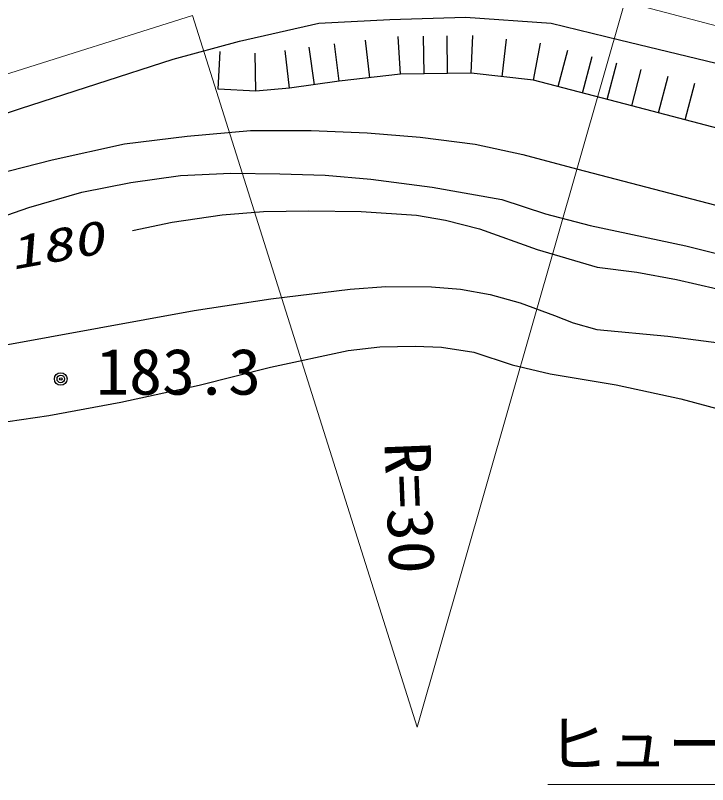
# Model space of a CAD drawing. Units: millimetres, scale not verified. Extents: x 40000 to 680000, y 20000 to 380000.
# Drawn here: x 263544 to 290990, y 240241 to 270744 of the extents above; entities that cross this region are included whole.
import ezdxf
from ezdxf.enums import TextEntityAlignment as Align

# ---------------------------------------------------------------- set-up
doc = ezdxf.new("R2010")
doc.units = ezdxf.units.MM
doc.header["$LTSCALE"] = 1000
doc.linetypes.add('CHAIN', pattern=[18.5, 12, -1.5, 3.5, -1.5])
for name, color, linetype, lineweight in [('M-BGD', 7, 'Continuous', 25), ('M-BMK', 2, 'CHAIN', 13), ('M-STR-HTXT', 7, 'Continuous', 13)]:
    doc.layers.add(name, color=color, linetype=linetype, lineweight=lineweight)
doc.styles.add('ＭＳ ゴシック', font='')
doc.styles.get('ＭＳ ゴシック').set_extended_font_data('MS Gothic')

msp = doc.modelspace()

# ---------------------------------------------------------------- linework, layer by layer
at = {"layer": 'M-BGD'}
for p, q in [((275574, 270436), (278389, 270579)), ((278389, 270579), (281395, 270674)), ((281395, 270674), (284782, 270436)), ((272425, 269720), (275574, 270436)), ((284782, 270436), (287501, 269768)), ((269801, 269005), (272425, 269720)), ((277600, 268272), (277431, 269762)), ((278819, 268409), (278724, 269906)), ((279750, 268422), (279728, 269922)), ((280680, 268435), (280659, 269935)), ((281611, 268449), (281683, 269947)), ((282850, 268311), (283015, 269802)), ((284089, 268173), (284363, 269648)), ((287501, 269768), (291843, 268718)), ((274414, 267859), (274244, 269349)), ((275398, 267996), (275190, 269482)), ((276381, 268134), (276193, 269622)), ((285062, 267918), (285443, 269368)), ((271583, 267819), (271662, 269317)), ((273077, 267741), (273051, 269240)), ((286035, 267662), (286416, 269113)), ((263753, 267049), (269801, 269005)), ((287009, 267406), (287390, 268857)), ((281611, 268449), (278819, 268409)), ((284089, 268173), (281611, 268449)), ((287982, 267151), (288361, 268602)), ((276381, 268134), (274414, 267859)), ((278819, 268409), (276381, 268134)), ((287982, 267151), (284089, 268173)), ((289044, 266876), (289420, 268328)), ((273077, 267741), (271583, 267819)), ((274414, 267859), (273077, 267741)), ((290106, 266600), (290482, 268052)), ((256119, 264615), (263753, 267049)), ((292229, 266050), (287982, 267151))]:
    msp.add_line(p, q, dxfattribs=at)
for points in [[(262143, 264283), (264997, 265017), (267871, 265644), (270354, 265961), (272867, 266176), (275267, 266180), (277494, 266081), (279597, 265916), (281780, 265634), (283666, 265227), (285793, 264658), (294970, 262266), (296497, 261787), (298159, 261145), (300953, 259857), (303900, 258628), (306179, 257872), (308341, 257033), (311431, 255723), (314636, 254245), (317161, 252880), (319768, 251354)], [(262099, 262443), (264073, 263132), (266173, 263730), (268124, 264116), (270089, 264398), (272086, 264483), (274033, 264467), (275832, 264411), (277633, 264252), (280068, 263926), (282825, 263438), (284569, 262873), (286336, 262416), (290127, 261605), (293948, 260658), (302747, 257347), (304939, 256691), (307082, 255942), (309832, 254733), (312366, 253505), (313371, 252872), (314489, 252027), (317617, 249218)], [(268183, 262212), (269763, 262543), (271744, 262831), (273387, 262965), (275184, 262999), (277252, 262964), (279451, 262817), (280593, 262629), (281948, 262282), (284231, 261454), (286609, 260756), (288188, 260568), (289761, 260275), (291366, 259900)], [(261129, 257304), (270627, 259036), (273675, 259509), (276820, 259891), (278238, 259987), (280039, 259986), (281188, 259884), (282370, 259673), (283559, 259348), (284916, 258848), (285659, 258550), (286602, 258294), (289409, 258030), (292236, 257654), (293393, 257371), (294474, 256987), (295557, 256469), (296863, 255974), (300637, 254815), (304656, 253455), (305954, 252759), (307389, 251865), (309237, 250655)], [(262696, 254566), (264874, 254880), (267730, 255402), (270830, 256080), (273662, 256789), (276737, 257452), (277993, 257595), (279392, 257629), (280435, 257582), (281726, 257390), (283247, 256889), (284743, 256526), (287361, 256089), (289934, 255545), (299199, 253056), (300401, 252633), (301684, 252064), (302769, 251499)]]:
    msp.add_lwpolyline(points, dxfattribs=at)
for radius in [250, 150, 50]:
    msp.add_circle((265344, 256326), radius, dxfattribs=at)
at = {"layer": 'M-BMK'}
for p, q in [((315260, 263973), (287707, 271285)), ((270571, 270744), (248257, 263700))]:
    msp.add_line(p, q, dxfattribs=at)
at = {"layer": 'M-STR-HTXT'}
for p, q in [((287707, 271285), (279469, 242525)), ((279469, 242525), (270571, 270744)), ((312009, 240241), (284659, 240241))]:
    msp.add_line(p, q, dxfattribs=at)

# ---------------------------------------------------------------- texts
at = {"layer": 'M-BGD', "style": 'ＭＳ ゴシック', "oblique": 15, "width": 1.4}
msp.add_text('180', height=1320, rotation=10.4, dxfattribs=at).set_placement((263497, 260261), align=Align.BOTTOM_LEFT)
at = {"layer": 'M-BGD', "style": 'ＭＳ ゴシック', "width": 1.05}
msp.add_text('183.3', height=1833, dxfattribs=at).set_placement((266742, 255152), align=Align.BOTTOM_LEFT)
at = {"layer": 'M-STR-HTXT', "style": 'ＭＳ ゴシック', "width": 1.05}
msp.add_text('R=30', height=1833, rotation=272.3, dxfattribs=at).set_placement((277624, 253780), align=Align.BOTTOM_LEFT)
at = {"layer": 'M-STR-HTXT', "style": 'ＭＳ ゴシック', "width": 0.95}
msp.add_text('ヒューム管 L=5.1 φ=300', height=1833, dxfattribs=at).set_placement((284659, 240389), align=Align.BOTTOM_LEFT)

doc.saveas('drawing.dxf')
